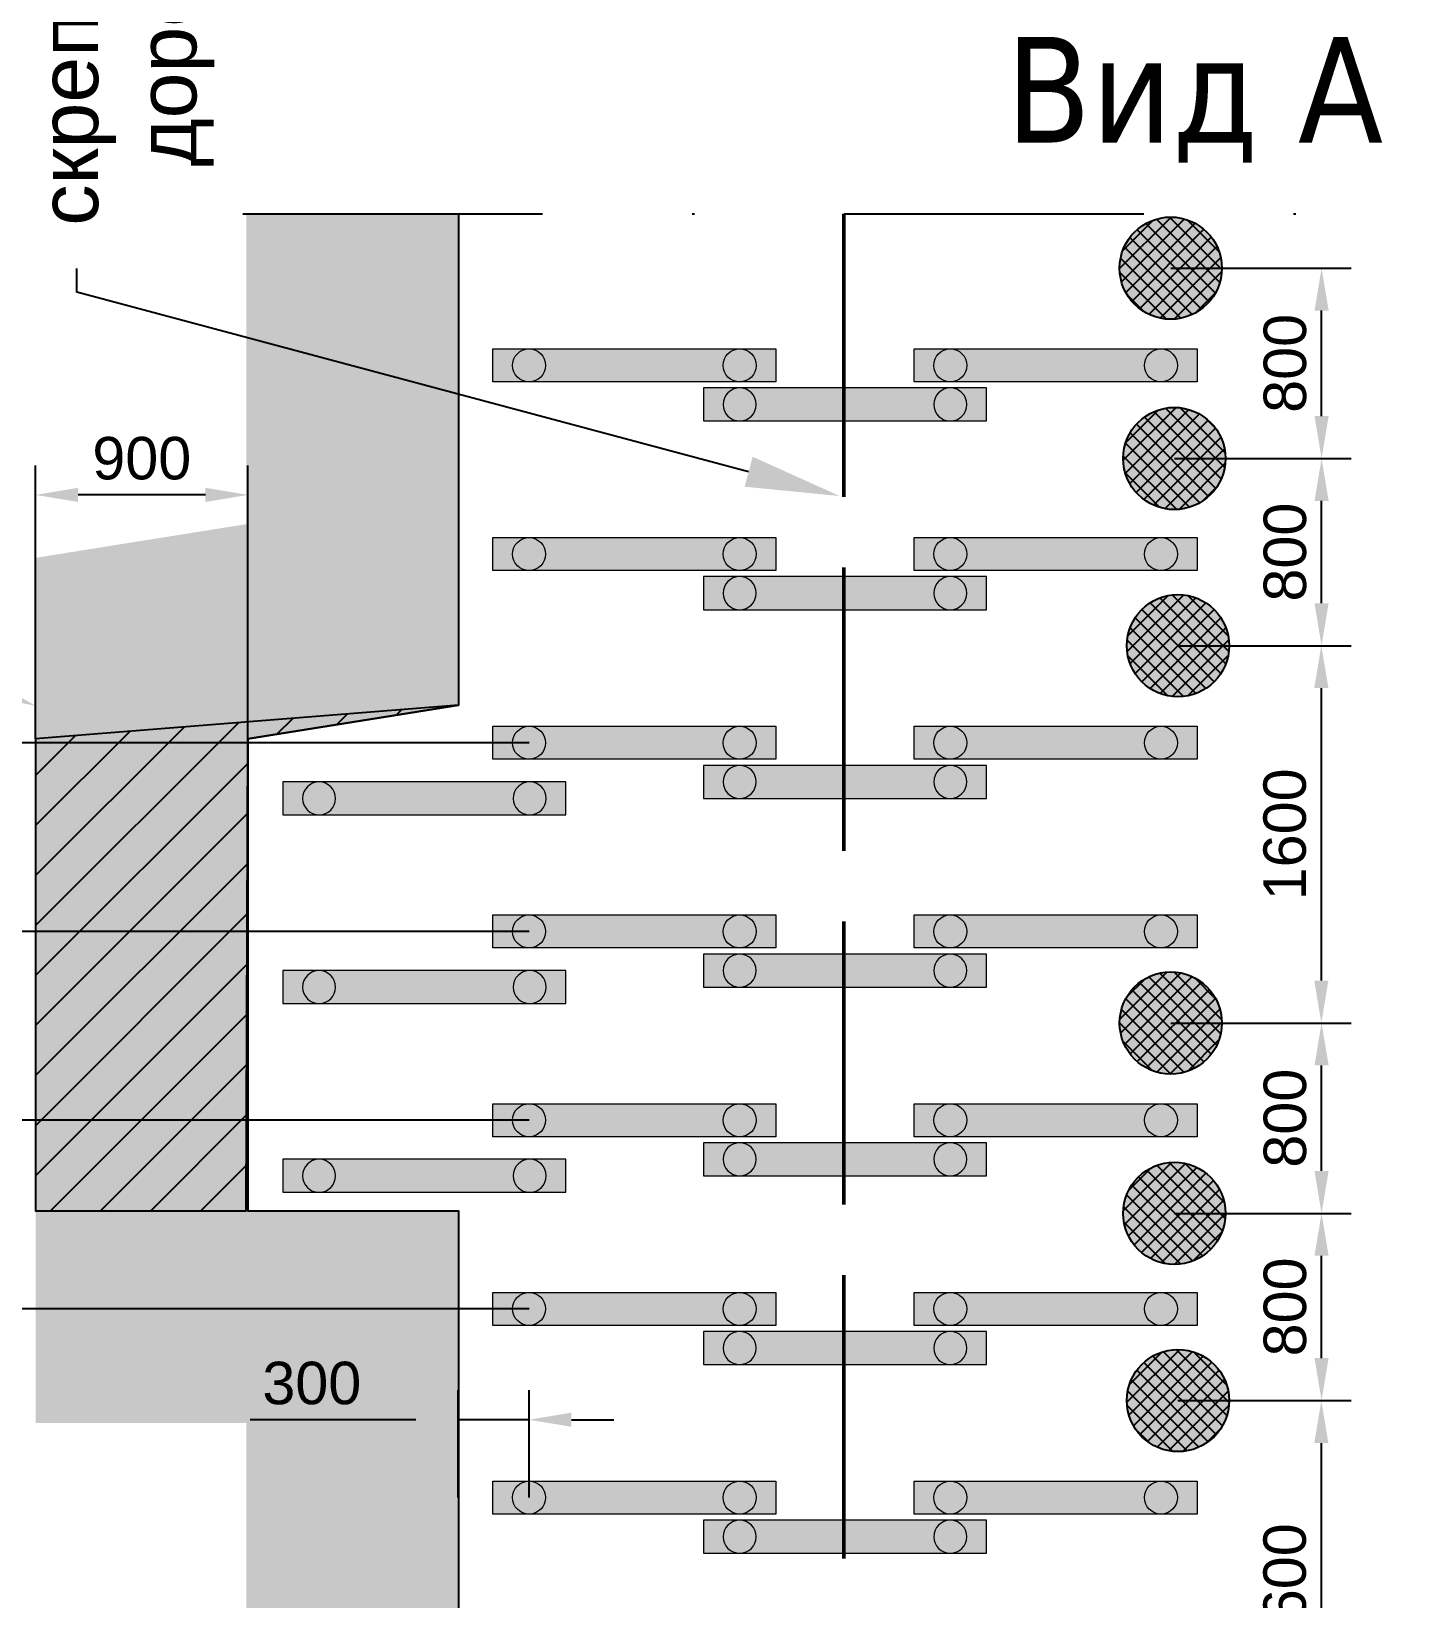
# Model space of a CAD drawing. Header units: inches. Extents: x 523 to 1492, y 69 to 539.
# Drawn here: x 1073.4 to 1131.5, y 265.1 to 331.5 of the extents above; entities that cross this region are included whole.
import ezdxf
from ezdxf import colors
from ezdxf.entities.mleader import LeaderData, LeaderLine
from ezdxf.math import Vec2, Vec3

# ---------------------------------------------------------------- set-up
doc = ezdxf.new("R2010")
doc.units = ezdxf.units.IN
doc.header["$MEASUREMENT"] = 0
doc.linetypes.add('ACAD_ISO02W100', pattern=[15, 12, -3])
doc.linetypes.add('DASHDOT', pattern=[25.4, 12.7, -6.35, 0, -6.35])
doc.styles.get("Standard").update_dxf_attribs({"font": 'arial.ttf'})
doc.styles.add('стиль', font='tahoma.ttf')
doc.dimstyles.new('ISO-25', dxfattribs={"dimtxt": 2.5, "dimasz": 2.5, "dimexe": 1.25, "dimexo": 0, "dimtad": 1, "dimdec": 0, "dimtxsty": 'Standard', "dimcen": 2.5, "dimadec": 0, "dimazin": 0, "dimtfac": 1, "dimtdec": 0, "dimtmove": 0, "dimatfit": 3, "dimfxl": 0, "dimarcsym": 0})

# ---------------------------------------------------------------- blocks, each defined once
blk = doc.blocks.new('S - 140')
at = {"linetype": 'ByBlock', "lineweight": 15}
h = blk.add_hatch(color=7, dxfattribs=at)
edge = h.paths.add_edge_path()
edge.add_arc((1417, -1396.7), 70, 0, 360)
at = {"color": 7, "linetype": 'ByBlock', "lineweight": 15}
blk.add_circle((1417, -1396.7), 70, dxfattribs=at)
blk = doc.blocks.new('2 стойки под брус')
at = {"linetype": 'ByBlock', "lineweight": 15}
blk.add_hatch(color=254, dxfattribs=at).paths.add_polyline_path([(1908.082, -1350.965), (1908.082, -1349.565), (1920.082, -1349.565), (1920.082, -1350.965)])
at = {"color": 7, "linetype": 'ByBlock', "lineweight": 15}
blk.add_lwpolyline([(1908.082, -1350.965), (1908.082, -1349.565), (1920.082, -1349.565), (1920.082, -1350.965), (1908.082, -1350.965)], dxfattribs=at)
at = {"color": 7, "linetype": 'ByBlock', "lineweight": 15, "xscale": 0.009999999999990905, "yscale": 0.009999999999990905, "zscale": 0.009999999999990905}
for p in [(1895.447, -1336.298), (1904.379, -1336.298)]:
    blk.add_blockref('S - 140', p, dxfattribs=at)
blk = doc.blocks.new('*D159')
at = {"color": 0, "linetype": 'ByBlock', "lineweight": -2}
for p, q in [((1094.454, 301.357), (1069.42, 301.357)), ((1070.67, 299.557), (1070.67, 295.157)), ((1094.454, 293.357), (1069.42, 293.357))]:
    blk.add_line(p, q, dxfattribs=at)
at = {"color": 0, "linetype": 'ByBlock'}
for points in [[(1070.37, 299.557), (1070.97, 299.557), (1070.67, 301.357)], [(1070.37, 295.157), (1070.97, 295.157), (1070.67, 293.357)]]:
    blk.add_solid(points, dxfattribs=at)
at = {"layer": 'Defpoints', "color": 0, "linetype": 'ByBlock'}
for p in [(1094.454, 301.357), (1070.67, 293.357), (1094.454, 293.357)]:
    blk.add_point(p, dxfattribs=at)
at = {"color": 0, "linetype": 'ByBlock', "lineweight": 15, "insert": (1069.126, 297.357), "char_height": 1.8, "attachment_point": 5, "rotation": 90}
blk.add_mtext('800', dxfattribs=at)
blk = doc.blocks.new('*D160')
at = {"color": 0, "linetype": 'ByBlock', "lineweight": -2}
for p, q in [((1094.454, 293.357), (1069.42, 293.357)), ((1070.67, 291.557), (1070.67, 287.157)), ((1094.454, 285.357), (1069.42, 285.357))]:
    blk.add_line(p, q, dxfattribs=at)
at = {"color": 0, "linetype": 'ByBlock'}
for points in [[(1070.37, 291.557), (1070.97, 291.557), (1070.67, 293.357)], [(1070.37, 287.157), (1070.97, 287.157), (1070.67, 285.357)]]:
    blk.add_solid(points, dxfattribs=at)
at = {"layer": 'Defpoints', "color": 0, "linetype": 'ByBlock'}
for p in [(1094.454, 293.357), (1070.67, 285.357), (1094.454, 285.357)]:
    blk.add_point(p, dxfattribs=at)
at = {"color": 0, "linetype": 'ByBlock', "lineweight": 15, "insert": (1069.126, 289.357), "char_height": 1.8, "attachment_point": 5, "rotation": 90}
blk.add_mtext('800', dxfattribs=at)
blk = doc.blocks.new('*D161')
at = {"color": 0, "linetype": 'ByBlock', "lineweight": -2}
for p, q in [((1094.454, 285.357), (1069.42, 285.357)), ((1070.67, 283.557), (1070.67, 279.157)), ((1094.454, 277.357), (1069.42, 277.357))]:
    blk.add_line(p, q, dxfattribs=at)
at = {"color": 0, "linetype": 'ByBlock'}
for points in [[(1070.37, 283.557), (1070.97, 283.557), (1070.67, 285.357)], [(1070.37, 279.157), (1070.97, 279.157), (1070.67, 277.357)]]:
    blk.add_solid(points, dxfattribs=at)
at = {"layer": 'Defpoints', "color": 0, "linetype": 'ByBlock'}
for p in [(1094.454, 285.357), (1070.67, 277.357), (1094.454, 277.357)]:
    blk.add_point(p, dxfattribs=at)
at = {"color": 0, "linetype": 'ByBlock', "lineweight": 15, "insert": (1069.126, 281.357), "char_height": 1.8, "attachment_point": 5, "rotation": 90}
blk.add_mtext('800', dxfattribs=at)
blk = doc.blocks.new('*D162')
at = {"color": 0, "linetype": 'ByBlock', "lineweight": -2}
for p, q in [((1091.454, 269.357), (1091.454, 273.91)), ((1094.454, 269.357), (1094.454, 273.91)), ((1089.654, 272.66), (1082.634, 272.66)), ((1094.454, 272.66), (1091.454, 272.66)), ((1096.254, 272.66), (1098.054, 272.66))]:
    blk.add_line(p, q, dxfattribs=at)
at = {"color": 0, "linetype": 'ByBlock'}
for points in [[(1089.654, 272.96), (1089.654, 272.36), (1091.454, 272.66)], [(1096.254, 272.96), (1096.254, 272.36), (1094.454, 272.66)]]:
    blk.add_solid(points, dxfattribs=at)
at = {"layer": 'Defpoints', "color": 0, "linetype": 'ByBlock'}
for p in [(1091.454, 272.66), (1091.454, 269.357), (1094.454, 269.357)]:
    blk.add_point(p, dxfattribs=at)
at = {"color": 0, "linetype": 'ByBlock', "lineweight": 15, "insert": (1085.244, 274.204), "char_height": 1.8, "attachment_point": 5}
blk.add_mtext('300', dxfattribs=at)
blk = doc.blocks.new('*D301')
at = {"color": 0, "linetype": 'ByBlock', "lineweight": -2}
for p, q in [((1073.534, 301.522), (1073.534, 313.116)), ((1082.534, 301.522), (1082.534, 313.116)), ((1080.734, 311.866), (1075.334, 311.866))]:
    blk.add_line(p, q, dxfattribs=at)
at = {"color": 0, "linetype": 'ByBlock'}
for points in [[(1075.334, 312.166), (1075.334, 311.566), (1073.534, 311.866)], [(1080.734, 312.166), (1080.734, 311.566), (1082.534, 311.866)]]:
    blk.add_solid(points, dxfattribs=at)
at = {"layer": 'Defpoints', "color": 0, "linetype": 'ByBlock'}
for p in [(1073.534, 311.866), (1073.534, 301.522), (1082.534, 301.522)]:
    blk.add_point(p, dxfattribs=at)
at = {"color": 0, "linetype": 'ByBlock', "lineweight": 15, "insert": (1078.034, 313.41), "char_height": 1.8, "attachment_point": 5}
blk.add_mtext('900', dxfattribs=at)
blk = doc.blocks.new('ОКУ')
h = blk.add_hatch(color=254)
edge = h.paths.add_edge_path()
edge.add_arc((246.5, -1391.8), 216.7, 0, 360)
h = blk.add_hatch()
h.set_pattern_fill('ANSI37', color=256, scale=360, style=0)
edge = h.paths.add_edge_path()
edge.add_arc((246.5, -1391.8), 216.7, 0, 360)
blk.add_circle((246.5, -1391.8), 216.7)
blk = doc.blocks.new('*D336')
at = {"color": 0, "linetype": 'ByBlock', "lineweight": -2}
for p, q in [((1121.971, 273.472), (1129.3, 273.472)), ((1128.05, 259.277), (1128.05, 271.672)), ((1121.664, 257.477), (1129.3, 257.477))]:
    blk.add_line(p, q, dxfattribs=at)
at = {"color": 0, "linetype": 'ByBlock'}
for points in [[(1127.75, 271.672), (1128.35, 271.672), (1128.05, 273.472)], [(1127.75, 259.277), (1128.35, 259.277), (1128.05, 257.477)]]:
    blk.add_solid(points, dxfattribs=at)
at = {"layer": 'Defpoints', "color": 0, "linetype": 'ByBlock'}
for p in [(1121.971, 273.472), (1128.05, 273.472), (1121.664, 257.477)]:
    blk.add_point(p, dxfattribs=at)
at = {"color": 0, "linetype": 'ByBlock', "lineweight": 15, "insert": (1126.506, 265.474), "char_height": 1.8, "attachment_point": 5, "rotation": 90}
blk.add_mtext('1600', dxfattribs=at)
blk = doc.blocks.new('*D334')
at = {"color": 0, "linetype": 'ByBlock', "lineweight": -2}
for p, q in [((1121.818, 281.407), (1129.31, 281.407)), ((1128.06, 275.272), (1128.06, 279.607)), ((1121.971, 273.472), (1129.31, 273.472))]:
    blk.add_line(p, q, dxfattribs=at)
at = {"color": 0, "linetype": 'ByBlock'}
for points in [[(1127.76, 279.607), (1128.36, 279.607), (1128.06, 281.407)], [(1127.76, 275.272), (1128.36, 275.272), (1128.06, 273.472)]]:
    blk.add_solid(points, dxfattribs=at)
at = {"layer": 'Defpoints', "color": 0, "linetype": 'ByBlock'}
for p in [(1121.818, 281.407), (1128.06, 281.407), (1121.971, 273.472)]:
    blk.add_point(p, dxfattribs=at)
at = {"color": 0, "linetype": 'ByBlock', "lineweight": 15, "insert": (1126.516, 277.44), "char_height": 1.8, "attachment_point": 5, "rotation": 90}
blk.add_mtext('800', dxfattribs=at)
blk = doc.blocks.new('*D335')
at = {"color": 0, "linetype": 'ByBlock', "lineweight": -2}
for p, q in [((1121.664, 289.477), (1129.31, 289.477)), ((1128.06, 283.207), (1128.06, 287.677)), ((1121.818, 281.407), (1129.31, 281.407))]:
    blk.add_line(p, q, dxfattribs=at)
at = {"color": 0, "linetype": 'ByBlock'}
for points in [[(1127.76, 287.677), (1128.36, 287.677), (1128.06, 289.477)], [(1127.76, 283.207), (1128.36, 283.207), (1128.06, 281.407)]]:
    blk.add_solid(points, dxfattribs=at)
at = {"layer": 'Defpoints', "color": 0, "linetype": 'ByBlock'}
for p in [(1121.664, 289.477), (1128.06, 289.477), (1121.818, 281.407)]:
    blk.add_point(p, dxfattribs=at)
at = {"color": 0, "linetype": 'ByBlock', "lineweight": 15, "insert": (1126.516, 285.442), "char_height": 1.8, "attachment_point": 5, "rotation": 90}
blk.add_mtext('800', dxfattribs=at)
blk = doc.blocks.new('*D339')
at = {"color": 0, "linetype": 'ByBlock', "lineweight": -2}
for p, q in [((1121.971, 305.472), (1129.3, 305.472)), ((1128.05, 291.277), (1128.05, 303.672)), ((1121.664, 289.477), (1129.3, 289.477))]:
    blk.add_line(p, q, dxfattribs=at)
at = {"color": 0, "linetype": 'ByBlock'}
for points in [[(1127.75, 303.672), (1128.35, 303.672), (1128.05, 305.472)], [(1127.75, 291.277), (1128.35, 291.277), (1128.05, 289.477)]]:
    blk.add_solid(points, dxfattribs=at)
at = {"layer": 'Defpoints', "color": 0, "linetype": 'ByBlock'}
for p in [(1121.971, 305.472), (1128.05, 305.472), (1121.664, 289.477)]:
    blk.add_point(p, dxfattribs=at)
at = {"color": 0, "linetype": 'ByBlock', "lineweight": 15, "insert": (1126.506, 297.474), "char_height": 1.8, "attachment_point": 5, "rotation": 90}
blk.add_mtext('1600', dxfattribs=at)
blk = doc.blocks.new('*D337')
at = {"color": 0, "linetype": 'ByBlock', "lineweight": -2}
for p, q in [((1121.818, 313.407), (1129.31, 313.407)), ((1128.06, 307.272), (1128.06, 311.607)), ((1121.971, 305.472), (1129.31, 305.472))]:
    blk.add_line(p, q, dxfattribs=at)
at = {"color": 0, "linetype": 'ByBlock'}
for points in [[(1127.76, 311.607), (1128.36, 311.607), (1128.06, 313.407)], [(1127.76, 307.272), (1128.36, 307.272), (1128.06, 305.472)]]:
    blk.add_solid(points, dxfattribs=at)
at = {"layer": 'Defpoints', "color": 0, "linetype": 'ByBlock'}
for p in [(1121.818, 313.407), (1128.06, 313.407), (1121.971, 305.472)]:
    blk.add_point(p, dxfattribs=at)
at = {"color": 0, "linetype": 'ByBlock', "lineweight": 15, "insert": (1126.516, 309.44), "char_height": 1.8, "attachment_point": 5, "rotation": 90}
blk.add_mtext('800', dxfattribs=at)
blk = doc.blocks.new('*D338')
at = {"color": 0, "linetype": 'ByBlock', "lineweight": -2}
for p, q in [((1121.664, 321.477), (1129.31, 321.477)), ((1128.06, 315.207), (1128.06, 319.677)), ((1121.818, 313.407), (1129.31, 313.407))]:
    blk.add_line(p, q, dxfattribs=at)
at = {"color": 0, "linetype": 'ByBlock'}
for points in [[(1127.76, 319.677), (1128.36, 319.677), (1128.06, 321.477)], [(1127.76, 315.207), (1128.36, 315.207), (1128.06, 313.407)]]:
    blk.add_solid(points, dxfattribs=at)
at = {"layer": 'Defpoints', "color": 0, "linetype": 'ByBlock'}
for p in [(1121.664, 321.477), (1128.06, 321.477), (1121.818, 313.407)]:
    blk.add_point(p, dxfattribs=at)
at = {"color": 0, "linetype": 'ByBlock', "lineweight": 15, "insert": (1126.516, 317.442), "char_height": 1.8, "attachment_point": 5, "rotation": 90}
blk.add_mtext('800', dxfattribs=at)

msp = doc.modelspace()

# ---------------------------------------------------------------- hatches: boundary and pattern name
h = msp.add_hatch()
h.set_pattern_fill('ANSI31', color=1, scale=12, style=0)
h.set_pattern_definition([(45, (0, -1.4), (-1.0606602, 1.0606602), [])])
h.paths.add_polyline_path([(1091.466, 302.95), (1073.534, 301.522), (1073.534, 281.517), (1082.466, 281.517), (1082.534, 301.522)])

# ---------------------------------------------------------------- linework, layer by layer
at = {"color": 7, "linetype": 'DASHDOT'}
msp.add_line((1082.322, 323.781), (1164.494, 323.781), dxfattribs=at)
at = {"color": 253, "linetype": 'ByBlock', "lineweight": 15, "const_width": 9}
msp.add_lwpolyline([(1086.966, 323.781), (1086.966, 306.787), (1078.034, 305.36), (1078.034, 277.017), (1086.966, 277.017), (1086.966, 183.783)], dxfattribs=at)
msp.add_lwpolyline([(1091.466, 323.781), (1091.466, 302.95), (1082.534, 301.522), (1082.534, 281.517), (1091.466, 281.517), (1091.466, 182.383), (1091.466, 182.383), (1091.466, 182.383)])
at = {"linetype": 'ACAD_ISO02W100', "lineweight": 50}
msp.add_lwpolyline([(1107.801, 323.781), (1107.801, 183.783)], dxfattribs=at)
at = {"color": 1}
msp.add_lwpolyline([(1091.466, 302.95), (1073.534, 301.522), (1073.534, 281.517), (1082.466, 281.517), (1082.534, 301.522), (1091.466, 302.95)], dxfattribs=at)

# ---------------------------------------------------------------- block references
at = {"xscale": 0.009999999999990905, "yscale": 0.009999999999990905, "zscale": 0.009999999999990905}
for p in [(1119.2, 335.395), (1119.353, 327.326), (1119.506, 319.39), (1119.2, 303.395), (1119.353, 295.326), (1119.506, 287.39)]:
    msp.add_blockref('ОКУ', p, dxfattribs=at)
at = {"color": 7, "linetype": 'ByBlock', "lineweight": 15}
for p in [(-815.163, 1667.622), (-797.299, 1667.622), (-815.163, 1659.622), (-797.299, 1659.622), (-815.163, 1651.622), (-797.299, 1651.622), (-815.163, 1643.622), (-797.299, 1643.622), (-815.163, 1635.622), (-797.299, 1635.622), (-815.163, 1627.622), (-797.299, 1627.622), (-815.163, 1619.622), (-797.299, 1619.622)]:
    msp.add_blockref('2 стойки под брус', p, dxfattribs=at)
at = {"color": 7, "linetype": 'ByBlock', "lineweight": 15, "xscale": -1, "rotation": 180}
for p in [(-806.231, -1034.566), (-806.231, -1042.566), (-806.231, -1050.566), (-824.067, -1051.265), (-806.231, -1058.566), (-824.067, -1059.265), (-806.231, -1066.566), (-824.067, -1067.265), (-806.231, -1074.566), (-806.231, -1082.566)]:
    msp.add_blockref('2 стойки под брус', p, dxfattribs=at)

# ---------------------------------------------------------------- texts
at = {"color": 7, "linetype": 'ByBlock', "lineweight": 15, "style": 'стиль'}
msp.add_text('Вид А', height=4.4789, dxfattribs=at).set_placement((1114.667, 326.802))

# ---------------------------------------------------------------- dimensions: what is measured, and where the dimension line sits
at = {"color": 7, "linetype": 'ByBlock', "lineweight": 15}
for base, p1, p2, text, override, picture, middle in [((1128.06, 321.477), (1121.818, 313.407), (1121.664, 321.477), '800', {"dimtxt": 1.8, "dimasz": 1.8, "dimlfac": 100, "dimrnd": 0.05, "dimfxl": 1.25}, '*D338', (1126.516, 317.442)), ((1128.06, 313.407), (1121.971, 305.472), (1121.818, 313.407), '800', {"dimtxt": 1.8, "dimasz": 1.8, "dimlfac": 100, "dimrnd": 0.05, "dimfxl": 1.25}, '*D337', (1126.516, 309.44)), ((1128.05, 305.472), (1121.664, 289.477), (1121.971, 305.472), '1600', {"dimtxt": 1.8, "dimasz": 1.8, "dimlfac": 100, "dimrnd": 0.05, "dimfxl": 1.25}, '*D339', (1126.506, 297.474)), ((1070.67, 293.357), (1094.454, 301.357), (1094.454, 293.357), '800', {"dimtxt": 1.8, "dimasz": 1.8, "dimlfac": 100, "dimrnd": 0.05, "dimfxl": 1.25}, '*D159', (1069.126, 297.357)), ((1070.67, 285.357), (1094.454, 293.357), (1094.454, 285.357), '800', {"dimtxt": 1.8, "dimasz": 1.8, "dimlfac": 100, "dimrnd": 0.05, "dimtmove": 1, "dimfxl": 1.25}, '*D160', (1069.126, 289.357)), ((1128.06, 289.477), (1121.818, 281.407), (1121.664, 289.477), '800', {"dimtxt": 1.8, "dimasz": 1.8, "dimlfac": 100, "dimrnd": 0.05, "dimfxl": 1.25}, '*D335', (1126.516, 285.442)), ((1070.67, 277.357), (1094.454, 285.357), (1094.454, 277.357), '800', {"dimtxt": 1.8, "dimasz": 1.8, "dimlfac": 100, "dimrnd": 0.05, "dimtmove": 1, "dimfxl": 1.25}, '*D161', (1069.126, 281.357)), ((1128.06, 281.407), (1121.971, 273.472), (1121.818, 281.407), '800', {"dimtxt": 1.8, "dimasz": 1.8, "dimlfac": 100, "dimrnd": 0.05, "dimfxl": 1.25}, '*D334', (1126.516, 277.44)), ((1128.05, 273.472), (1121.664, 257.477), (1121.971, 273.472), '1600', {"dimtxt": 1.8, "dimasz": 1.8, "dimlfac": 100, "dimrnd": 0.05, "dimfxl": 1.25}, '*D336', (1126.506, 265.474))]:
    dim = msp.add_linear_dim(base=base, p1=p1, p2=p2, angle=90, text=text, dimstyle='ISO-25', override=override, dxfattribs=at)
    dim.commit()
    dim.dimension.update_dxf_attribs({"geometry": picture, "text_midpoint": middle})
dim = msp.add_linear_dim(base=(1073.534, 311.866), p1=(1082.534, 301.522), p2=(1073.534, 301.522), dimstyle='ISO-25', override={"dimtxt": 1.8, "dimasz": 1.8, "dimlfac": 100, "dimrnd": 0.05, "dimfxl": 1.25}, dxfattribs=at)
dim.commit()
dim.dimension.update_dxf_attribs({"geometry": '*D301', "text_midpoint": (1078.034, 313.41)})
dim = msp.add_linear_dim(base=(1091.454, 272.66), p1=(1094.454, 269.357), p2=(1091.454, 269.357), text='300', dimstyle='ISO-25', override={"dimtxt": 1.8, "dimasz": 1.8, "dimlfac": 100, "dimrnd": 0.05, "dimfxl": 1.25}, dxfattribs=at)
dim.commit()
dim.dimension.update_dxf_attribs({"geometry": '*D162', "text_midpoint": (1085.244, 274.204)})

# ---------------------------------------------------------------- leaders
at = {"linetype": 'ByBlock', "lineweight": 15}
ml = msp.add_multileader_mtext('Standard', dxfattribs=at)
ml.set_content('скреперная \\Pдорожка', color=256)
ml.set_leader_properties()
ml.build(insert=Vec2(0, 0))
ml.multileader.update_dxf_attribs({"dogleg_length": 1})
ctx = ml.context
ctx.base_point, ctx.char_height, ctx.plane_origin, ctx.plane_x_axis, ctx.plane_y_axis = Vec3(1075.282, 321.462), 2.5, Vec3(1076.107, 381.232), Vec3(0, 1), Vec3(-1, 0)
ctx.text_align_type = 1
notes = []
notes.append((ctx, [(1, (1, 1, 0), (1075.282, 320.462), (0, 1), 1, [(0, [(1107.631, 311.815)], 0, [])])]))
ctx.mtext.insert, ctx.mtext.text_direction, ctx.mtext.rotation, ctx.mtext.alignment, ctx.mtext.flow_direction = Vec3(1073.684, 332.625), Vec3(0, 1), 1.570796, 2, 5
at = {"color": 1, "linetype": 'ByBlock', "lineweight": 15}
ml = msp.add_multileader_mtext('Standard', dxfattribs=at)
ml.set_content('I этап - выемка и \\Pкрепление ниши \\Pбезопасности', color=1)
ml.set_leader_properties()
ml.build(insert=Vec2(0, 0))
ml.multileader.update_dxf_attribs({"dogleg_length": 1})
ctx = ml.context
ctx.base_point, ctx.char_height, ctx.plane_origin, ctx.plane_x_axis, ctx.plane_y_axis = Vec3(1060.563, 308.865), 2.5, Vec3(1062.413, 372.779), Vec3(0, 1), Vec3(-1, 0)
ctx.text_align_type = 1
notes.append((ctx, [(1, (1, 1, 0), (1060.563, 307.865), (0, 1), 1, [(0, [(1073.534, 302.922)], 0, [])])]))
ctx.mtext.insert, ctx.mtext.text_direction, ctx.mtext.rotation, ctx.mtext.alignment, ctx.mtext.flow_direction = Vec3(1059.293, 324.267), Vec3(0, 1), 1.570796, 2, 5
for ctx, leaders in notes:
    for number, flags, end, landing, length, lines in leaders:
        leader = LeaderData()
        leader.index, (leader.has_last_leader_line, leader.has_dogleg_vector, leader.attachment_direction) = number, flags
        leader.last_leader_point, leader.dogleg_vector, leader.dogleg_length = Vec3(end), Vec3(landing), length
        for number, points, colour, breaks in lines:
            line = LeaderLine()
            line.index, line.vertices, line.color, line.breaks = number, Vec3.list(points), colors.encode_raw_color(colour), breaks
            leader.lines.append(line)
        ctx.leaders.append(leader)

doc.saveas('drawing.dxf')
